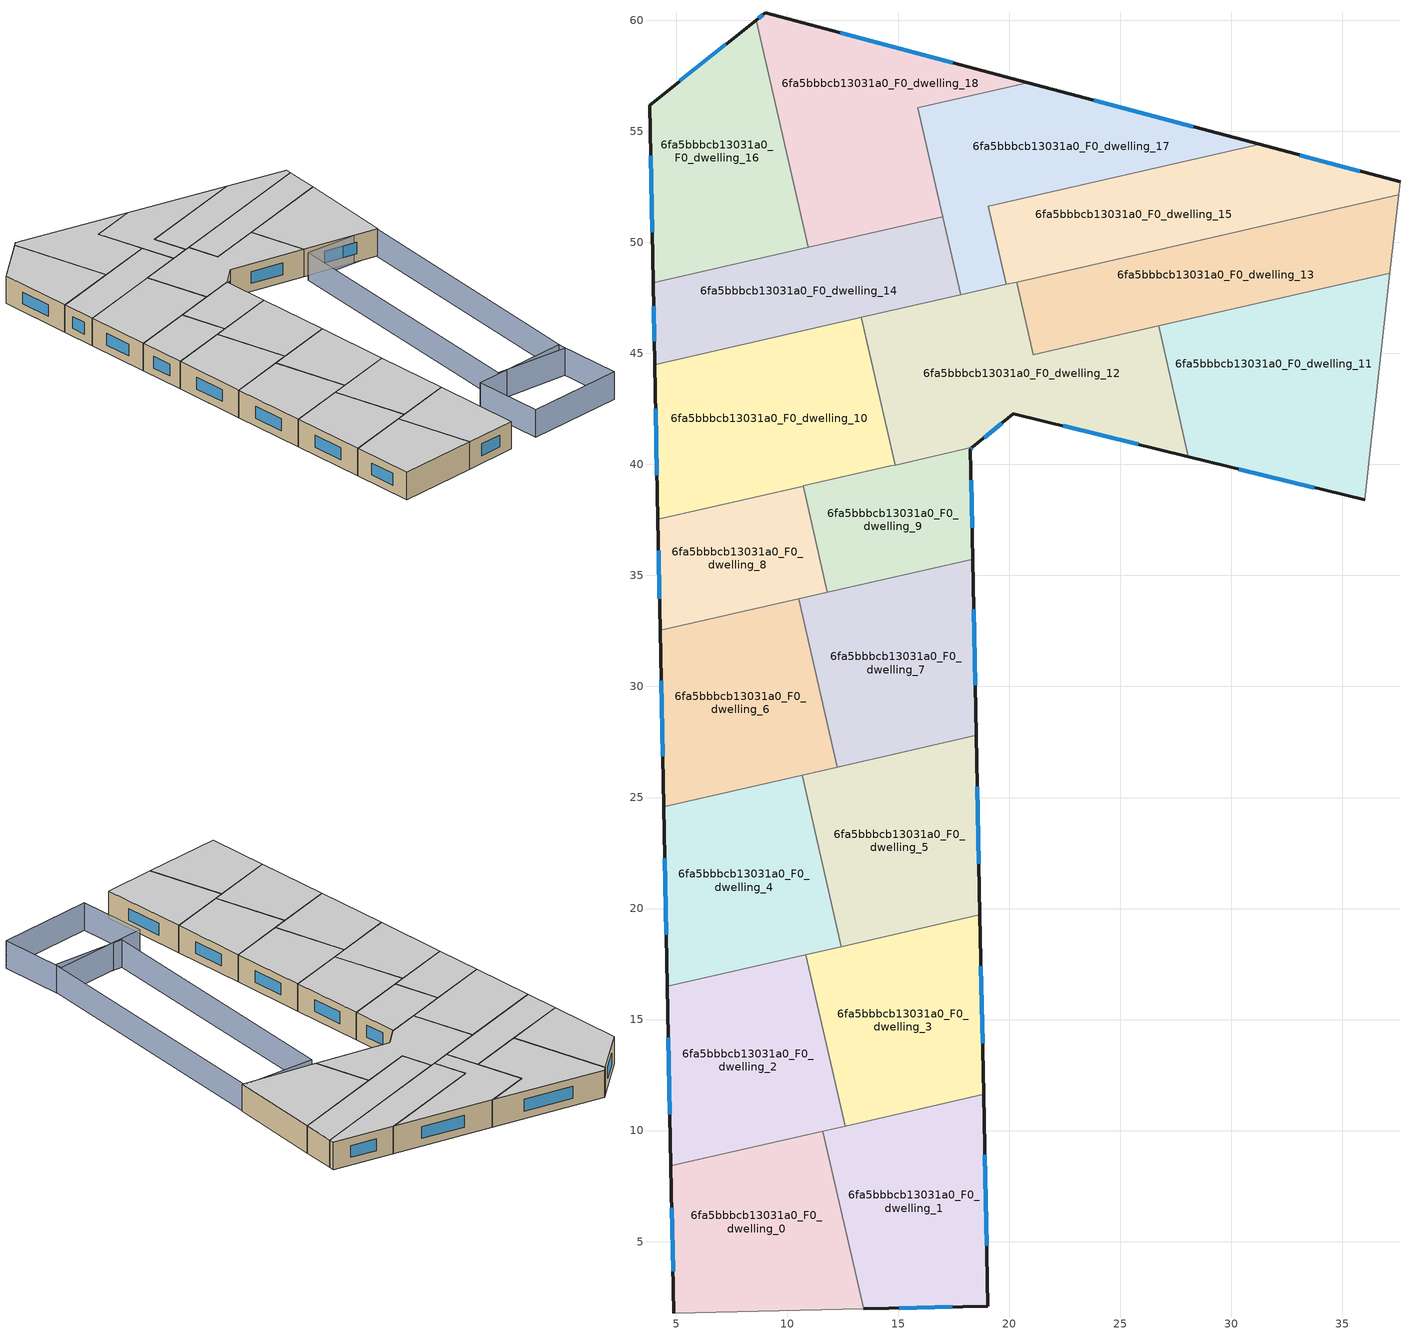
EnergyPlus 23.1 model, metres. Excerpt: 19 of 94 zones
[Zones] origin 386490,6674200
6fa5bbbcb13031a0_F0_dwelling_0
 floor ground (EU_floor_Construction): 11.61,9.98 13.43,1.97 4.9,1.78 4.76,8.42 z0
 wall outside (EU_wall_Construction): 4.76,8.42 4.9,1.78 z0:3
 wall adiabatic (EU_wall_Construction): 4.9,1.78 13.43,1.97 z0:3
 wall to 6fa5bbbcb13031a0_F0_dwelling_1 (EU_wall_Construction): 13.43,1.97 11.61,9.98 z0:3
 wall to 6fa5bbbcb13031a0_F0_dwelling_2 (EU_wall_Construction): 11.61,9.98 4.76,8.42 z0:3
 window (EU_Window_Construction): 4.8,6.52 4.86,3.68 z0.86:2.14
 ceiling to 6fa5bbbcb13031a0_F1_dwelling_0 (EU_floor_Construction): 13.43,1.97 11.61,9.98 4.76,8.42 4.9,1.78 z3
6fa5bbbcb13031a0_F0_dwelling_1
 floor ground (EU_floor_Construction): 18.84,11.63 19.03,2.1 13.43,1.97 11.61,9.98 z0
 wall outside (EU_wall_Construction): 13.43,1.97 19.03,2.1 18.84,11.63 z0:3
 wall to 6fa5bbbcb13031a0_F0_dwelling_3 (EU_wall_Construction): 18.84,11.63 12.6,10.2 z0:3
 wall to 6fa5bbbcb13031a0_F0_dwelling_2 (EU_wall_Construction): 12.6,10.21 11.61,9.98 z0:3
 window (EU_Window_Construction): 15.03,2.01 17.43,2.06 / 18.98,4.82 18.9,8.91 z0.86:2.14
 ceiling to 6fa5bbbcb13031a0_F1_dwelling_1 (EU_floor_Construction): 19.03,2.1 18.84,11.63 11.61,9.98 13.43,1.97 z3
6fa5bbbcb13031a0_F0_dwelling_10
 floor ground (EU_floor_Construction): 13.34,46.62 14.86,39.97 14.66,39.93 4.17,37.53 4.03,44.5 13.15,46.58 z0
 wall outside (EU_wall_Construction): 4.03,44.5 4.17,37.53 z0:3
 wall to 6fa5bbbcb13031a0_F0_dwelling_12 (EU_wall_Construction): 14.86,39.97 13.34,46.62 z0:3
 wall to 6fa5bbbcb13031a0_F0_dwelling_14 (EU_wall_Construction): 13.34,46.62 13.15,46.58 4.03,44.5 z0:3
 wall to 6fa5bbbcb13031a0_F0_dwelling_9 (EU_wall_Construction): 10.71,39.03 14.66,39.93 14.86,39.97 z0:3
 wall to 6fa5bbbcb13031a0_F0_dwelling_8 (EU_wall_Construction): 4.17,37.53 10.71,39.03 z0:3
 window (EU_Window_Construction): 4.07,42.51 4.13,39.52 z0.86:2.14
 ceiling to 6fa5bbbcb13031a0_F1_dwelling_10 (EU_floor_Construction): 14.66,39.93 14.86,39.97 13.34,46.62 13.15,46.58 4.03,44.5 4.17,37.53 z3
6fa5bbbcb13031a0_F0_dwelling_11
 floor ground (EU_floor_Construction): 37.13,48.61 36,38.4 28.07,40.35 26.72,46.24 z0
 wall outside (EU_wall_Construction): 28.07,40.35 36,38.4 z0:3
 wall to 6fa5bbbcb13031a0_F0_dwelling_12 (EU_wall_Construction): 26.72,46.24 28.07,40.35 z0:3
 wall adiabatic (EU_wall_Construction): 36,38.4 37.13,48.61 z0:3
 wall to 6fa5bbbcb13031a0_F0_dwelling_13 (EU_wall_Construction): 37.13,48.61 26.72,46.24 z0:3
 window (EU_Window_Construction): 30.33,39.79 33.73,38.96 z0.86:2.14
 ceiling to 6fa5bbbcb13031a0_F1_dwelling_11 (EU_floor_Construction): 36,38.4 37.13,48.61 26.72,46.24 28.07,40.35 z3
6fa5bbbcb13031a0_F0_dwelling_12
 floor ground (EU_floor_Construction): 26.72,46.24 28.07,40.35 20.18,42.28 18.34,40.77 14.86,39.97 13.34,46.62 20.33,48.21 21.07,44.95 z0
 wall outside (EU_wall_Construction): 18.34,40.77 20.18,42.28 28.07,40.35 z0:3
 wall to 6fa5bbbcb13031a0_F0_dwelling_13 (EU_wall_Construction): 26.72,46.24 21.07,44.95 20.33,48.21 z0:3
 wall to 6fa5bbbcb13031a0_F0_dwelling_17 (EU_wall_Construction): 19.86,48.11 17.81,47.64 z0:3
 wall to 6fa5bbbcb13031a0_F0_dwelling_9 (EU_wall_Construction): 14.86,39.97 18.34,40.77 z0:3
 wall to 6fa5bbbcb13031a0_F0_dwelling_14 (EU_wall_Construction): 17.81,47.64 13.34,46.62 z0:3
 wall to 6fa5bbbcb13031a0_F0_dwelling_15 (EU_wall_Construction): 20.33,48.21 19.86,48.11 z0:3
 window (EU_Window_Construction): 22.43,41.73 25.81,40.9 / 18.86,41.2 19.65,41.85 z0.86:2.14
 ceiling to 6fa5bbbcb13031a0_F1_dwelling_12 (EU_floor_Construction): 28.07,40.35 26.72,46.24 21.07,44.95 20.33,48.21 13.34,46.62 14.86,39.97 18.34,40.77 20.18,42.28 z3
6fa5bbbcb13031a0_F0_dwelling_13
 floor ground (EU_floor_Construction): 37.53,52.14 37.13,48.61 21.07,44.95 20.33,48.21 z0
 wall adiabatic (EU_wall_Construction): 37.13,48.61 37.53,52.14 z0:3
 wall to 6fa5bbbcb13031a0_F0_dwelling_15 (EU_wall_Construction): 37.53,52.14 20.33,48.21 z0:3
 ceiling to 6fa5bbbcb13031a0_F1_dwelling_13 (EU_floor_Construction): 37.13,48.61 37.53,52.14 20.33,48.21 21.07,44.95 z3
6fa5bbbcb13031a0_F0_dwelling_14
 floor ground (EU_floor_Construction): 17,51.16 17.81,47.64 4.03,44.5 3.96,48.17 z0
 wall outside (EU_wall_Construction): 3.96,48.17 4.03,44.5 z0:3
 wall to 6fa5bbbcb13031a0_F0_dwelling_17 (EU_wall_Construction): 17.81,47.64 17,51.15 z0:3
 wall to 6fa5bbbcb13031a0_F0_dwelling_16 (EU_wall_Construction): 10.94,49.77 3.96,48.17 z0:3
 wall to 6fa5bbbcb13031a0_F0_dwelling_18 (EU_wall_Construction): 17,51.16 10.94,49.77 z0:3
 window (EU_Window_Construction): 3.98,47.12 4.01,45.55 z0.86:2.14
 ceiling to 6fa5bbbcb13031a0_F1_dwelling_14 (EU_floor_Construction): 17.81,47.64 17,51.16 3.96,48.17 4.03,44.5 z3
6fa5bbbcb13031a0_F0_dwelling_15
 floor ground (EU_floor_Construction): 37.59,52.73 37.53,52.14 19.85,48.11 19.05,51.62 31.27,54.41 z0
 wall outside (EU_wall_Construction): 37.59,52.73 31.27,54.41 z0:3
 wall to 6fa5bbbcb13031a0_F0_dwelling_17 (EU_wall_Construction): 31.27,54.41 19.05,51.62 19.85,48.11 z0:3
 wall adiabatic (EU_wall_Construction): 37.53,52.14 37.59,52.73 z0:3
 window (EU_Window_Construction): 35.79,53.21 33.07,53.93 z0.86:2.14
 ceiling to 6fa5bbbcb13031a0_F1_dwelling_15 (EU_floor_Construction): 37.53,52.14 37.59,52.73 31.27,54.41 19.05,51.62 19.85,48.11 z3
6fa5bbbcb13031a0_F0_dwelling_16
 floor ground (EU_floor_Construction): 8.6,60.01 10.94,49.77 3.96,48.17 3.79,56.18 z0
 wall outside (EU_wall_Construction): 8.6,60.01 3.79,56.18 3.96,48.17 z0:3
 wall to 6fa5bbbcb13031a0_F0_dwelling_18 (EU_wall_Construction): 10.94,49.77 8.6,60.01 z0:3
 window (EU_Window_Construction): 7.23,58.92 5.17,57.27 / 3.84,53.89 3.91,50.46 z0.86:2.14
 ceiling to 6fa5bbbcb13031a0_F1_dwelling_16 (EU_floor_Construction): 10.94,49.77 8.6,60.01 3.79,56.18 3.96,48.17 z3
6fa5bbbcb13031a0_F0_dwelling_17
 floor ground (EU_floor_Construction): 31.27,54.41 19.05,51.62 19.85,48.11 17.81,47.64 15.88,56.06 20.82,57.19 z0
 wall outside (EU_wall_Construction): 31.27,54.41 20.82,57.19 z0:3
 wall to 6fa5bbbcb13031a0_F0_dwelling_18 (EU_wall_Construction): 20.82,57.19 15.88,56.06 17,51.16 z0:3
 window (EU_Window_Construction): 28.28,55.2 23.81,56.39 z0.86:2.14
 ceiling to 6fa5bbbcb13031a0_F1_dwelling_17 (EU_floor_Construction): 31.27,54.41 20.82,57.19 15.88,56.06 17.81,47.64 19.85,48.11 19.05,51.62 z3
6fa5bbbcb13031a0_F0_dwelling_18
 floor ground (EU_floor_Construction): 20.82,57.19 15.88,56.06 17,51.16 10.94,49.77 8.6,60.01 9.01,60.33 z0
 wall outside (EU_wall_Construction): 20.82,57.19 9.01,60.33 8.6,60.01 z0:3
 window (EU_Window_Construction): 8.89,60.24 8.72,60.1 / 17.45,58.09 12.38,59.43 z0.86:2.14
 ceiling to 6fa5bbbcb13031a0_F1_dwelling_18 (EU_floor_Construction): 17,51.16 15.88,56.06 20.82,57.19 9.01,60.33 8.6,60.01 10.94,49.77 z3
6fa5bbbcb13031a0_F0_dwelling_2
 floor ground (EU_floor_Construction): 10.84,17.92 12.6,10.21 4.76,8.42 4.6,16.5 z0
 wall outside (EU_wall_Construction): 4.6,16.5 4.76,8.42 z0:3
 wall to 6fa5bbbcb13031a0_F0_dwelling_3 (EU_wall_Construction): 12.6,10.21 10.84,17.92 z0:3
 wall to 6fa5bbbcb13031a0_F0_dwelling_4 (EU_wall_Construction): 10.84,17.92 4.6,16.5 z0:3
 window (EU_Window_Construction): 4.64,14.19 4.71,10.73 z0.86:2.14
 ceiling to 6fa5bbbcb13031a0_F1_dwelling_2 (EU_floor_Construction): 12.6,10.21 10.84,17.92 4.6,16.5 4.76,8.42 z3
6fa5bbbcb13031a0_F0_dwelling_3
 floor ground (EU_floor_Construction): 18.67,19.71 18.84,11.63 12.6,10.21 10.84,17.92 z0
 wall outside (EU_wall_Construction): 18.84,11.63 18.67,19.71 z0:3
 wall to 6fa5bbbcb13031a0_F0_dwelling_5 (EU_wall_Construction): 18.67,19.71 12.44,18.29 z0:3
 wall to 6fa5bbbcb13031a0_F0_dwelling_4 (EU_wall_Construction): 12.43,18.29 10.84,17.92 z0:3
 window (EU_Window_Construction): 18.79,13.94 18.72,17.4 z0.86:2.14
 ceiling to 6fa5bbbcb13031a0_F1_dwelling_3 (EU_floor_Construction): 18.84,11.63 18.67,19.71 10.84,17.92 12.6,10.21 z3
6fa5bbbcb13031a0_F0_dwelling_4
 floor ground (EU_floor_Construction): 10.67,26.01 12.43,18.29 4.6,16.5 4.43,24.58 z0
 wall outside (EU_wall_Construction): 4.43,24.58 4.6,16.5 z0:3
 wall to 6fa5bbbcb13031a0_F0_dwelling_5 (EU_wall_Construction): 12.43,18.29 10.67,26.01 z0:3
 wall to 6fa5bbbcb13031a0_F0_dwelling_6 (EU_wall_Construction): 10.67,26.01 4.43,24.58 z0:3
 window (EU_Window_Construction): 4.48,22.27 4.55,18.81 z0.86:2.14
 ceiling to 6fa5bbbcb13031a0_F1_dwelling_4 (EU_floor_Construction): 12.43,18.29 10.67,26.01 4.43,24.58 4.6,16.5 z3
6fa5bbbcb13031a0_F0_dwelling_5
 floor ground (EU_floor_Construction): 18.51,27.8 18.67,19.71 12.43,18.29 10.67,26.01 z0
 wall outside (EU_wall_Construction): 18.67,19.71 18.51,27.8 z0:3
 wall to 6fa5bbbcb13031a0_F0_dwelling_7 (EU_wall_Construction): 18.51,27.8 12.26,26.37 z0:3
 wall to 6fa5bbbcb13031a0_F0_dwelling_6 (EU_wall_Construction): 12.26,26.37 10.67,26.01 z0:3
 window (EU_Window_Construction): 18.63,22.02 18.56,25.49 z0.86:2.14
 ceiling to 6fa5bbbcb13031a0_F1_dwelling_5 (EU_floor_Construction): 18.67,19.71 18.51,27.8 10.67,26.01 12.43,18.29 z3
6fa5bbbcb13031a0_F0_dwelling_6
 floor ground (EU_floor_Construction): 10.53,33.95 12.26,26.37 4.43,24.58 4.27,32.52 z0
 wall outside (EU_wall_Construction): 4.27,32.52 4.43,24.58 z0:3
 wall to 6fa5bbbcb13031a0_F0_dwelling_7 (EU_wall_Construction): 12.26,26.37 10.53,33.95 z0:3
 wall to 6fa5bbbcb13031a0_F0_dwelling_8 (EU_wall_Construction): 10.53,33.95 4.27,32.52 z0:3
 window (EU_Window_Construction): 4.32,30.25 4.39,26.85 z0.86:2.14
 ceiling to 6fa5bbbcb13031a0_F1_dwelling_6 (EU_floor_Construction): 12.26,26.37 10.53,33.95 4.27,32.52 4.43,24.58 z3
6fa5bbbcb13031a0_F0_dwelling_7
 floor ground (EU_floor_Construction): 18.35,35.74 18.51,27.8 12.26,26.37 10.53,33.95 z0
 wall outside (EU_wall_Construction): 18.51,27.8 18.35,35.74 z0:3
 wall to 6fa5bbbcb13031a0_F0_dwelling_9 (EU_wall_Construction): 18.35,35.74 11.81,34.24 z0:3
 wall to 6fa5bbbcb13031a0_F0_dwelling_8 (EU_wall_Construction): 11.81,34.24 10.53,33.95 z0:3
 window (EU_Window_Construction): 18.46,30.06 18.39,33.47 z0.86:2.14
 ceiling to 6fa5bbbcb13031a0_F1_dwelling_7 (EU_floor_Construction): 18.51,27.8 18.35,35.74 10.53,33.95 12.26,26.37 z3
6fa5bbbcb13031a0_F0_dwelling_8
 floor ground (EU_floor_Construction): 10.71,39.03 11.81,34.24 4.27,32.52 4.17,37.53 z0
 wall outside (EU_wall_Construction): 4.17,37.53 4.27,32.52 z0:3
 wall to 6fa5bbbcb13031a0_F0_dwelling_9 (EU_wall_Construction): 11.81,34.24 10.71,39.03 z0:3
 window (EU_Window_Construction): 4.2,36.1 4.24,33.95 z0.86:2.14
 ceiling to 6fa5bbbcb13031a0_F1_dwelling_8 (EU_floor_Construction): 11.81,34.24 10.71,39.03 4.17,37.53 4.27,32.52 z3
6fa5bbbcb13031a0_F0_dwelling_9
 floor ground (EU_floor_Construction): 18.34,40.77 18.25,40.69 18.35,35.74 11.81,34.24 10.71,39.03 z0
 wall outside (EU_wall_Construction): 18.35,35.74 18.25,40.69 18.34,40.77 z0:3
 window (EU_Window_Construction): 18.27,40.71 18.31,40.75 / 18.32,37.15 18.27,39.28 z0.86:2.14
 ceiling to 6fa5bbbcb13031a0_F1_dwelling_9 (EU_floor_Construction): 18.35,35.74 18.25,40.69 18.34,40.77 10.71,39.03 11.81,34.24 z3
shading: 32.9,2.42 22.3,2.18 / 22.3,2.18 22.13,9.69 / 22.13,9.69 32.73,9.93 / 32.73,9.93 32.9,2.42 / 35.9,38.69 32.73,9.02 / 32.73,9.02 24.73,9.88 / 24.73,9.88 27.91,39.55 / 27.91,39.55 35.9,38.69 z0:3
[Building]
EU S2 Campaign: North Axis=0; Terrain=City; Solar Distribution=FullExterior
[Site:Location]
Helsinki-Vantaa.AP: Latitude=60.317; Longitude=24.963; Time Zone=2; Elevation=54.6
[SizingPeriod:WeatherFileDays]
AnnualSizingPeriod: Begin Month=1; Begin Day of Month=1; End Month=12; End Day of Month=31; Day of Week for Start Day=Monday; Use Weather File Daylight Saving Period=No; Use Weather File Rain and Snow Indicators=No
[MATERIAL]
EU_InternalMass_Material: Roughness=MediumRough; Thickness=0.1; Conductivity=1; Density=1800; Specific Heat=900; Thermal Absorptance=0.9; Solar Absorptance=0.7; Visible Absorptance=0.7
[MATERIAL:NOMASS] Roughness=MediumRough; Thermal Absorptance=0.9; Solar Absorptance=0.7; Visible Absorptance=0.7
Name | Thermal Resistance
EU_wall_NoMass | 1.10183
EU_floor_NoMass | 1.70606
[WINDOWMATERIAL:SIMPLEGLAZINGSYSTEM]
EU_Window_SimpleGlazing: UFactor=3.11035; Solar Heat Gain Coefficient=0.8; Visible Transmittance=0.8
[CONSTRUCTION]
EU_wall_Construction: EU_wall_NoMass
EU_floor_Construction: EU_floor_NoMass
EU_Window_Construction: EU_Window_SimpleGlazing
EU_InternalMass_Construction: EU_InternalMass_Material
[ZONE] Type=1; Multiplier=1; Ceiling Height=autocalculate; Floor Area=autocalculate; Part of Total Floor Area=Yes
Name | Volume
6fa5bbbcb13031a0_F0_dwelling_0 | 171.475
6fa5bbbcb13031a0_F0_dwelling_1; 6fa5bbbcb13031a0_F0_dwelling_16 | 171.489
6fa5bbbcb13031a0_F0_dwelling_10 | 209.736
6fa5bbbcb13031a0_F0_dwelling_11 | 221.567
6fa5bbbcb13031a0_F0_dwelling_12 | 219.722
6fa5bbbcb13031a0_F0_dwelling_13 | 171.511
6fa5bbbcb13031a0_F0_dwelling_14 | 148.781
6fa5bbbcb13031a0_F0_dwelling_15 | 171.483
6fa5bbbcb13031a0_F0_dwelling_17 | 171.484
6fa5bbbcb13031a0_F0_dwelling_18 | 194.187
6fa5bbbcb13031a0_F0_dwelling_2 | 171.497
6fa5bbbcb13031a0_F0_dwelling_3 | 171.502
6fa5bbbcb13031a0_F0_dwelling_4 | 171.473
6fa5bbbcb13031a0_F0_dwelling_5 | 171.477
6fa5bbbcb13031a0_F0_dwelling_6 | 168.4
6fa5bbbcb13031a0_F0_dwelling_7 | 168.394
6fa5bbbcb13031a0_F0_dwelling_8 | 106.294
6fa5bbbcb13031a0_F0_dwelling_9 | 106.289
[INTERNALMASS] Construction=EU_InternalMass_Construction
Name | Zone or ZoneList | Surface Area
6fa5bbbcb13031a0_F0_dwelling_0_EU_InternalMass | 6fa5bbbcb13031a0_F0_dwelling_0 | 57.157
6fa5bbbcb13031a0_F0_dwelling_1_EU_InternalMass | 6fa5bbbcb13031a0_F0_dwelling_1 | 57.1641
6fa5bbbcb13031a0_F0_dwelling_2_EU_InternalMass | 6fa5bbbcb13031a0_F0_dwelling_2 | 57.1657
6fa5bbbcb13031a0_F0_dwelling_3_EU_InternalMass | 6fa5bbbcb13031a0_F0_dwelling_3 | 57.1694
6fa5bbbcb13031a0_F0_dwelling_4_EU_InternalMass | 6fa5bbbcb13031a0_F0_dwelling_4 | 57.1559
6fa5bbbcb13031a0_F0_dwelling_5_EU_InternalMass | 6fa5bbbcb13031a0_F0_dwelling_5 | 57.1566
6fa5bbbcb13031a0_F0_dwelling_6_EU_InternalMass | 6fa5bbbcb13031a0_F0_dwelling_6 | 56.1335
6fa5bbbcb13031a0_F0_dwelling_7_EU_InternalMass | 6fa5bbbcb13031a0_F0_dwelling_7 | 56.1311
6fa5bbbcb13031a0_F0_dwelling_8_EU_InternalMass | 6fa5bbbcb13031a0_F0_dwelling_8 | 35.4298
6fa5bbbcb13031a0_F0_dwelling_9_EU_InternalMass | 6fa5bbbcb13031a0_F0_dwelling_9 | 35.4302
6fa5bbbcb13031a0_F0_dwelling_10_EU_InternalMass | 6fa5bbbcb13031a0_F0_dwelling_10 | 69.9133
6fa5bbbcb13031a0_F0_dwelling_11_EU_InternalMass | 6fa5bbbcb13031a0_F0_dwelling_11 | 73.8579
6fa5bbbcb13031a0_F0_dwelling_12_EU_InternalMass | 6fa5bbbcb13031a0_F0_dwelling_12 | 73.2445
6fa5bbbcb13031a0_F0_dwelling_13_EU_InternalMass | 6fa5bbbcb13031a0_F0_dwelling_13 | 57.1706
6fa5bbbcb13031a0_F0_dwelling_14_EU_InternalMass | 6fa5bbbcb13031a0_F0_dwelling_14 | 49.5892
6fa5bbbcb13031a0_F0_dwelling_15_EU_InternalMass | 6fa5bbbcb13031a0_F0_dwelling_15 | 57.1594
6fa5bbbcb13031a0_F0_dwelling_16_EU_InternalMass | 6fa5bbbcb13031a0_F0_dwelling_16 | 57.1629
6fa5bbbcb13031a0_F0_dwelling_17_EU_InternalMass | 6fa5bbbcb13031a0_F0_dwelling_17 | 57.1611
6fa5bbbcb13031a0_F0_dwelling_18_EU_InternalMass | 6fa5bbbcb13031a0_F0_dwelling_18 | 64.7305
[OTHEREQUIPMENT] Fuel Type=Electricity; Design Level Calculation Method=Watts/Area; Power per Zone Floor Area=1; Fraction Latent=0; Fraction Radiant=0; Fraction Lost=0; Carbon Dioxide Generation Rate=0; EndUse Subcategory=EU_Step8_InternalGains
Name | Zone or ZoneList or Space or SpaceList | Schedule
EU_Step8_InternalGain_6fa5bbbcb13031a0_F0_dwelling_0_f000 | 6fa5bbbcb13031a0_F0_dwelling_0 | EU_Step8_GainSchedule_6fa5bbbcb13031a0_F0_dwelling_0_f000
EU_Step8_InternalGain_6fa5bbbcb13031a0_F0_dwelling_1_f000 | 6fa5bbbcb13031a0_F0_dwelling_1 | EU_Step8_GainSchedule_6fa5bbbcb13031a0_F0_dwelling_1_f000
EU_Step8_InternalGain_6fa5bbbcb13031a0_F0_dwelling_2_f000 | 6fa5bbbcb13031a0_F0_dwelling_2 | EU_Step8_GainSchedule_6fa5bbbcb13031a0_F0_dwelling_2_f000
EU_Step8_InternalGain_6fa5bbbcb13031a0_F0_dwelling_3_f000 | 6fa5bbbcb13031a0_F0_dwelling_3 | EU_Step8_GainSchedule_6fa5bbbcb13031a0_F0_dwelling_3_f000
EU_Step8_InternalGain_6fa5bbbcb13031a0_F0_dwelling_4_f000 | 6fa5bbbcb13031a0_F0_dwelling_4 | EU_Step8_GainSchedule_6fa5bbbcb13031a0_F0_dwelling_4_f000
EU_Step8_InternalGain_6fa5bbbcb13031a0_F0_dwelling_5_f000 | 6fa5bbbcb13031a0_F0_dwelling_5 | EU_Step8_GainSchedule_6fa5bbbcb13031a0_F0_dwelling_5_f000
EU_Step8_InternalGain_6fa5bbbcb13031a0_F0_dwelling_6_f000 | 6fa5bbbcb13031a0_F0_dwelling_6 | EU_Step8_GainSchedule_6fa5bbbcb13031a0_F0_dwelling_6_f000
EU_Step8_InternalGain_6fa5bbbcb13031a0_F0_dwelling_7_f000 | 6fa5bbbcb13031a0_F0_dwelling_7 | EU_Step8_GainSchedule_6fa5bbbcb13031a0_F0_dwelling_7_f000
EU_Step8_InternalGain_6fa5bbbcb13031a0_F0_dwelling_8_f000 | 6fa5bbbcb13031a0_F0_dwelling_8 | EU_Step8_GainSchedule_6fa5bbbcb13031a0_F0_dwelling_8_f000
EU_Step8_InternalGain_6fa5bbbcb13031a0_F0_dwelling_9_f000 | 6fa5bbbcb13031a0_F0_dwelling_9 | EU_Step8_GainSchedule_6fa5bbbcb13031a0_F0_dwelling_9_f000
EU_Step8_InternalGain_6fa5bbbcb13031a0_F0_dwelling_10_f000 | 6fa5bbbcb13031a0_F0_dwelling_10 | EU_Step8_GainSchedule_6fa5bbbcb13031a0_F0_dwelling_10_f000
EU_Step8_InternalGain_6fa5bbbcb13031a0_F0_dwelling_11_f000 | 6fa5bbbcb13031a0_F0_dwelling_11 | EU_Step8_GainSchedule_6fa5bbbcb13031a0_F0_dwelling_11_f000
EU_Step8_InternalGain_6fa5bbbcb13031a0_F0_dwelling_12_f000 | 6fa5bbbcb13031a0_F0_dwelling_12 | EU_Step8_GainSchedule_6fa5bbbcb13031a0_F0_dwelling_12_f000
EU_Step8_InternalGain_6fa5bbbcb13031a0_F0_dwelling_13_f000 | 6fa5bbbcb13031a0_F0_dwelling_13 | EU_Step8_GainSchedule_6fa5bbbcb13031a0_F0_dwelling_13_f000
EU_Step8_InternalGain_6fa5bbbcb13031a0_F0_dwelling_14_f000 | 6fa5bbbcb13031a0_F0_dwelling_14 | EU_Step8_GainSchedule_6fa5bbbcb13031a0_F0_dwelling_14_f000
EU_Step8_InternalGain_6fa5bbbcb13031a0_F0_dwelling_15_f000 | 6fa5bbbcb13031a0_F0_dwelling_15 | EU_Step8_GainSchedule_6fa5bbbcb13031a0_F0_dwelling_15_f000
EU_Step8_InternalGain_6fa5bbbcb13031a0_F0_dwelling_16_f000 | 6fa5bbbcb13031a0_F0_dwelling_16 | EU_Step8_GainSchedule_6fa5bbbcb13031a0_F0_dwelling_16_f000
EU_Step8_InternalGain_6fa5bbbcb13031a0_F0_dwelling_17_f000 | 6fa5bbbcb13031a0_F0_dwelling_17 | EU_Step8_GainSchedule_6fa5bbbcb13031a0_F0_dwelling_17_f000
EU_Step8_InternalGain_6fa5bbbcb13031a0_F0_dwelling_18_f000 | 6fa5bbbcb13031a0_F0_dwelling_18 | EU_Step8_GainSchedule_6fa5bbbcb13031a0_F0_dwelling_18_f000
[ZONEVENTILATION:DESIGNFLOWRATE] Schedule=EU_AlwaysOn; Design Flow Rate Calculation Method=AirChanges/Hour; Air Changes per Hour=0.756316; Ventilation Type=Natural; Fan Pressure Rise=0; Fan Total Efficiency=1; Constant Term Coefficient=1; Temperature Term Coefficient=0; Velocity Term Coefficient=0; Velocity Squared Term Coefficient=0; Minimum Indoor Temperature=-100; Maximum Indoor Temperature=100; Delta Temperature=-100; Minimum Outdoor Temperature=-100; Maximum Outdoor Temperature=100; Maximum Wind Speed=40
Name | Zone or ZoneList or Space or SpaceList
EU_ConstantAir_6fa5bbbcb13031a0_F0_dwelling_0 | 6fa5bbbcb13031a0_F0_dwelling_0
EU_ConstantAir_6fa5bbbcb13031a0_F0_dwelling_1 | 6fa5bbbcb13031a0_F0_dwelling_1
EU_ConstantAir_6fa5bbbcb13031a0_F0_dwelling_2 | 6fa5bbbcb13031a0_F0_dwelling_2
EU_ConstantAir_6fa5bbbcb13031a0_F0_dwelling_3 | 6fa5bbbcb13031a0_F0_dwelling_3
EU_ConstantAir_6fa5bbbcb13031a0_F0_dwelling_4 | 6fa5bbbcb13031a0_F0_dwelling_4
EU_ConstantAir_6fa5bbbcb13031a0_F0_dwelling_5 | 6fa5bbbcb13031a0_F0_dwelling_5
EU_ConstantAir_6fa5bbbcb13031a0_F0_dwelling_6 | 6fa5bbbcb13031a0_F0_dwelling_6
EU_ConstantAir_6fa5bbbcb13031a0_F0_dwelling_7 | 6fa5bbbcb13031a0_F0_dwelling_7
EU_ConstantAir_6fa5bbbcb13031a0_F0_dwelling_8 | 6fa5bbbcb13031a0_F0_dwelling_8
EU_ConstantAir_6fa5bbbcb13031a0_F0_dwelling_9 | 6fa5bbbcb13031a0_F0_dwelling_9
EU_ConstantAir_6fa5bbbcb13031a0_F0_dwelling_10 | 6fa5bbbcb13031a0_F0_dwelling_10
EU_ConstantAir_6fa5bbbcb13031a0_F0_dwelling_11 | 6fa5bbbcb13031a0_F0_dwelling_11
EU_ConstantAir_6fa5bbbcb13031a0_F0_dwelling_12 | 6fa5bbbcb13031a0_F0_dwelling_12
EU_ConstantAir_6fa5bbbcb13031a0_F0_dwelling_13 | 6fa5bbbcb13031a0_F0_dwelling_13
EU_ConstantAir_6fa5bbbcb13031a0_F0_dwelling_14 | 6fa5bbbcb13031a0_F0_dwelling_14
EU_ConstantAir_6fa5bbbcb13031a0_F0_dwelling_15 | 6fa5bbbcb13031a0_F0_dwelling_15
EU_ConstantAir_6fa5bbbcb13031a0_F0_dwelling_16 | 6fa5bbbcb13031a0_F0_dwelling_16
EU_ConstantAir_6fa5bbbcb13031a0_F0_dwelling_17 | 6fa5bbbcb13031a0_F0_dwelling_17
EU_ConstantAir_6fa5bbbcb13031a0_F0_dwelling_18 | 6fa5bbbcb13031a0_F0_dwelling_18
[HVACTEMPLATE:THERMOSTAT] Constant Heating Setpoint=20; Constant Cooling Setpoint=50
EU_HeatOnly_6fa5bbbcb13031a0_F0_dwelling_0; EU_HeatOnly_6fa5bbbcb13031a0_F0_dwelling_1; EU_HeatOnly_6fa5bbbcb13031a0_F0_dwelling_2; EU_HeatOnly_6fa5bbbcb13031a0_F0_dwelling_3; EU_HeatOnly_6fa5bbbcb13031a0_F0_dwelling_4; EU_HeatOnly_6fa5bbbcb13031a0_F0_dwelling_5; EU_HeatOnly_6fa5bbbcb13031a0_F0_dwelling_6; EU_HeatOnly_6fa5bbbcb13031a0_F0_dwelling_7; EU_HeatOnly_6fa5bbbcb13031a0_F0_dwelling_8; EU_HeatOnly_6fa5bbbcb13031a0_F0_dwelling_9; EU_HeatOnly_6fa5bbbcb13031a0_F0_dwelling_10; EU_HeatOnly_6fa5bbbcb13031a0_F0_dwelling_11; EU_HeatOnly_6fa5bbbcb13031a0_F0_dwelling_12; EU_HeatOnly_6fa5bbbcb13031a0_F0_dwelling_13; EU_HeatOnly_6fa5bbbcb13031a0_F0_dwelling_14; EU_HeatOnly_6fa5bbbcb13031a0_F0_dwelling_15; EU_HeatOnly_6fa5bbbcb13031a0_F0_dwelling_16; EU_HeatOnly_6fa5bbbcb13031a0_F0_dwelling_17; EU_HeatOnly_6fa5bbbcb13031a0_F0_dwelling_18; EU_HeatOnly_6fa5bbbcb13031a0_F1_dwelling_0; EU_HeatOnly_6fa5bbbcb13031a0_F1_dwelling_1; EU_HeatOnly_6fa5bbbcb13031a0_F1_dwelling_2; EU_HeatOnly_6fa5bbbcb13031a0_F1_dwelling_3; EU_HeatOnly_6fa5bbbcb13031a0_F1_dwelling_4; EU_HeatOnly_6fa5bbbcb13031a0_F1_dwelling_5; EU_HeatOnly_6fa5bbbcb13031a0_F1_dwelling_6; EU_HeatOnly_6fa5bbbcb13031a0_F1_dwelling_7; EU_HeatOnly_6fa5bbbcb13031a0_F1_dwelling_8; EU_HeatOnly_6fa5bbbcb13031a0_F1_dwelling_9; EU_HeatOnly_6fa5bbbcb13031a0_F1_dwelling_10; EU_HeatOnly_6fa5bbbcb13031a0_F1_dwelling_11; EU_HeatOnly_6fa5bbbcb13031a0_F1_dwelling_12; EU_HeatOnly_6fa5bbbcb13031a0_F1_dwelling_13; EU_HeatOnly_6fa5bbbcb13031a0_F1_dwelling_14; EU_HeatOnly_6fa5bbbcb13031a0_F1_dwelling_15; EU_HeatOnly_6fa5bbbcb13031a0_F1_dwelling_16; EU_HeatOnly_6fa5bbbcb13031a0_F1_dwelling_17; EU_HeatOnly_6fa5bbbcb13031a0_F1_dwelling_18; EU_HeatOnly_6fa5bbbcb13031a0_F2_dwelling_0; EU_HeatOnly_6fa5bbbcb13031a0_F2_dwelling_1; EU_HeatOnly_6fa5bbbcb13031a0_F2_dwelling_2; EU_HeatOnly_6fa5bbbcb13031a0_F2_dwelling_3; EU_HeatOnly_6fa5bbbcb13031a0_F2_dwelling_4; EU_HeatOnly_6fa5bbbcb13031a0_F2_dwelling_5; EU_HeatOnly_6fa5bbbcb13031a0_F2_dwelling_6; EU_HeatOnly_6fa5bbbcb13031a0_F2_dwelling_7; EU_HeatOnly_6fa5bbbcb13031a0_F2_dwelling_8; EU_HeatOnly_6fa5bbbcb13031a0_F2_dwelling_9; EU_HeatOnly_6fa5bbbcb13031a0_F2_dwelling_10; EU_HeatOnly_6fa5bbbcb13031a0_F2_dwelling_11; EU_HeatOnly_6fa5bbbcb13031a0_F2_dwelling_12; EU_HeatOnly_6fa5bbbcb13031a0_F2_dwelling_13; EU_HeatOnly_6fa5bbbcb13031a0_F2_dwelling_14; EU_HeatOnly_6fa5bbbcb13031a0_F2_dwelling_15; EU_HeatOnly_6fa5bbbcb13031a0_F2_dwelling_16; EU_HeatOnly_6fa5bbbcb13031a0_F2_dwelling_17; EU_HeatOnly_6fa5bbbcb13031a0_F2_dwelling_18; EU_HeatOnly_6fa5bbbcb13031a0_F3_dwelling_0; EU_HeatOnly_6fa5bbbcb13031a0_F3_dwelling_1; EU_HeatOnly_6fa5bbbcb13031a0_F3_dwelling_2; EU_HeatOnly_6fa5bbbcb13031a0_F3_dwelling_3; EU_HeatOnly_6fa5bbbcb13031a0_F3_dwelling_4; EU_HeatOnly_6fa5bbbcb13031a0_F3_dwelling_5; EU_HeatOnly_6fa5bbbcb13031a0_F3_dwelling_6; EU_HeatOnly_6fa5bbbcb13031a0_F3_dwelling_7; EU_HeatOnly_6fa5bbbcb13031a0_F3_dwelling_8; EU_HeatOnly_6fa5bbbcb13031a0_F3_dwelling_9; EU_HeatOnly_6fa5bbbcb13031a0_F3_dwelling_10; EU_HeatOnly_6fa5bbbcb13031a0_F3_dwelling_11; EU_HeatOnly_6fa5bbbcb13031a0_F3_dwelling_12; EU_HeatOnly_6fa5bbbcb13031a0_F3_dwelling_13; EU_HeatOnly_6fa5bbbcb13031a0_F3_dwelling_14; EU_HeatOnly_6fa5bbbcb13031a0_F3_dwelling_15; EU_HeatOnly_6fa5bbbcb13031a0_F3_dwelling_16; EU_HeatOnly_6fa5bbbcb13031a0_F3_dwelling_17; EU_HeatOnly_6fa5bbbcb13031a0_F3_dwelling_18; EU_HeatOnly_6fa5bbbcb13031a0_F4_dwelling_0; EU_HeatOnly_6fa5bbbcb13031a0_F4_dwelling_1; EU_HeatOnly_6fa5bbbcb13031a0_F4_dwelling_2; EU_HeatOnly_6fa5bbbcb13031a0_F4_dwelling_3; EU_HeatOnly_6fa5bbbcb13031a0_F4_dwelling_4; EU_HeatOnly_6fa5bbbcb13031a0_F4_dwelling_5; EU_HeatOnly_6fa5bbbcb13031a0_F4_dwelling_6; EU_HeatOnly_6fa5bbbcb13031a0_F4_dwelling_7; EU_HeatOnly_6fa5bbbcb13031a0_F4_dwelling_8; EU_HeatOnly_6fa5bbbcb13031a0_F4_dwelling_9; EU_HeatOnly_6fa5bbbcb13031a0_F4_dwelling_10; EU_HeatOnly_6fa5bbbcb13031a0_F4_dwelling_11; EU_HeatOnly_6fa5bbbcb13031a0_F4_dwelling_12; EU_HeatOnly_6fa5bbbcb13031a0_F4_dwelling_13; EU_HeatOnly_6fa5bbbcb13031a0_F4_dwelling_14; EU_HeatOnly_6fa5bbbcb13031a0_F4_dwelling_15; EU_HeatOnly_6fa5bbbcb13031a0_F4_dwelling_16; EU_HeatOnly_6fa5bbbcb13031a0_F4_dwelling_17
[HVACTEMPLATE:ZONE:IDEALLOADSAIRSYSTEM] System Availability Schedule=EU_AlwaysOn; Maximum Heating Supply Air Temperature=50; Minimum Cooling Supply Air Temperature=13; Maximum Heating Supply Air Humidity Ratio=0.0156; Minimum Cooling Supply Air Humidity Ratio=0.0077; Heating Limit=NoLimit; Cooling Limit=NoLimit; Heating Availability Schedule=EU_AlwaysOn; Cooling Availability Schedule=EU_CoolingOff; Dehumidification Control Type=ConstantSensibleHeatRatio; Cooling Sensible Heat Ratio=0.7; Dehumidification Setpoint=60; Humidification Control Type=None; Humidification Setpoint=30; Outdoor Air Method=None; Outdoor Air Flow Rate per Person=0.00944; Outdoor Air Flow Rate per Zone Floor Area=0; Outdoor Air Flow Rate per Zone=0; Demand Controlled Ventilation Type=None; Outdoor Air Economizer Type=NoEconomizer; Heat Recovery Type=None; Sensible Heat Recovery Effectiveness=0.7; Latent Heat Recovery Effectiveness=0.65
Name | Template Thermostat
6fa5bbbcb13031a0_F0_dwelling_0 | EU_HeatOnly_6fa5bbbcb13031a0_F0_dwelling_0
6fa5bbbcb13031a0_F0_dwelling_1 | EU_HeatOnly_6fa5bbbcb13031a0_F0_dwelling_1
6fa5bbbcb13031a0_F0_dwelling_2 | EU_HeatOnly_6fa5bbbcb13031a0_F0_dwelling_2
6fa5bbbcb13031a0_F0_dwelling_3 | EU_HeatOnly_6fa5bbbcb13031a0_F0_dwelling_3
6fa5bbbcb13031a0_F0_dwelling_4 | EU_HeatOnly_6fa5bbbcb13031a0_F0_dwelling_4
6fa5bbbcb13031a0_F0_dwelling_5 | EU_HeatOnly_6fa5bbbcb13031a0_F0_dwelling_5
6fa5bbbcb13031a0_F0_dwelling_6 | EU_HeatOnly_6fa5bbbcb13031a0_F0_dwelling_6
6fa5bbbcb13031a0_F0_dwelling_7 | EU_HeatOnly_6fa5bbbcb13031a0_F0_dwelling_7
6fa5bbbcb13031a0_F0_dwelling_8 | EU_HeatOnly_6fa5bbbcb13031a0_F0_dwelling_8
6fa5bbbcb13031a0_F0_dwelling_9 | EU_HeatOnly_6fa5bbbcb13031a0_F0_dwelling_9
6fa5bbbcb13031a0_F0_dwelling_10 | EU_HeatOnly_6fa5bbbcb13031a0_F0_dwelling_10
6fa5bbbcb13031a0_F0_dwelling_11 | EU_HeatOnly_6fa5bbbcb13031a0_F0_dwelling_11
6fa5bbbcb13031a0_F0_dwelling_12 | EU_HeatOnly_6fa5bbbcb13031a0_F0_dwelling_12
6fa5bbbcb13031a0_F0_dwelling_13 | EU_HeatOnly_6fa5bbbcb13031a0_F0_dwelling_13
6fa5bbbcb13031a0_F0_dwelling_14 | EU_HeatOnly_6fa5bbbcb13031a0_F0_dwelling_14
6fa5bbbcb13031a0_F0_dwelling_15 | EU_HeatOnly_6fa5bbbcb13031a0_F0_dwelling_15
6fa5bbbcb13031a0_F0_dwelling_16 | EU_HeatOnly_6fa5bbbcb13031a0_F0_dwelling_16
6fa5bbbcb13031a0_F0_dwelling_17 | EU_HeatOnly_6fa5bbbcb13031a0_F0_dwelling_17
6fa5bbbcb13031a0_F0_dwelling_18 | EU_HeatOnly_6fa5bbbcb13031a0_F0_dwelling_18
[SIZING:ZONE] Zone Cooling Design Supply Air Temperature Input Method=SupplyAirTemperature; Zone Cooling Design Supply Air Temperature=13; Zone Heating Design Supply Air Temperature Input Method=SupplyAirTemperature; Zone Heating Design Supply Air Temperature=50; Zone Cooling Design Supply Air Humidity Ratio=0.008; Zone Heating Design Supply Air Humidity Ratio=0.008; Cooling Design Air Flow Method=DesignDay; Cooling Design Air Flow Rate=0; Cooling Minimum Air Flow per Zone Floor Area=0.000762; Cooling Minimum Air Flow=0; Cooling Minimum Air Flow Fraction=0.2; Heating Design Air Flow Method=DesignDay; Heating Design Air Flow Rate=0; Heating Maximum Air Flow per Zone Floor Area=0.002032; Heating Maximum Air Flow=0.141576; Heating Maximum Air Flow Fraction=0.3; Account for Dedicated Outdoor Air System=No; Dedicated Outdoor Air System Control Strategy=NeutralSupplyAir; Dedicated Outdoor Air Low Setpoint Temperature for Design=autosize; Dedicated Outdoor Air High Setpoint Temperature for Design=autosize; Zone Load Sizing Method=Sensible Load Only No Latent Load; Zone Latent Cooling Design Supply Air Humidity Ratio Input Method=HumidityRatioDifference; Zone Cooling Design Supply Air Humidity Ratio Difference=0.005; Zone Latent Heating Design Supply Air Humidity Ratio Input Method=HumidityRatioDifference; Zone Humidification Design Supply Air Humidity Ratio Difference=0.005
6fa5bbbcb13031a0_F0_dwelling_0; 6fa5bbbcb13031a0_F0_dwelling_1; 6fa5bbbcb13031a0_F0_dwelling_2; 6fa5bbbcb13031a0_F0_dwelling_3; 6fa5bbbcb13031a0_F0_dwelling_4; 6fa5bbbcb13031a0_F0_dwelling_5; 6fa5bbbcb13031a0_F0_dwelling_6; 6fa5bbbcb13031a0_F0_dwelling_7; 6fa5bbbcb13031a0_F0_dwelling_8; 6fa5bbbcb13031a0_F0_dwelling_9; 6fa5bbbcb13031a0_F0_dwelling_10; 6fa5bbbcb13031a0_F0_dwelling_11; 6fa5bbbcb13031a0_F0_dwelling_12; 6fa5bbbcb13031a0_F0_dwelling_13; 6fa5bbbcb13031a0_F0_dwelling_14; 6fa5bbbcb13031a0_F0_dwelling_15; 6fa5bbbcb13031a0_F0_dwelling_16; 6fa5bbbcb13031a0_F0_dwelling_17; 6fa5bbbcb13031a0_F0_dwelling_18
[SCHEDULE:CONSTANT]
Name | Hourly Value
EU_AlwaysOn | 1
EU_CoolingOff | 0
[SCHEDULE:FILE] Column Number=1; Rows to Skip at Top=0; Number of Hours of Data=8760; Column Separator=Comma; Interpolate to Timestep=No; Minutes per Item=60; Adjust Schedule for Daylight Savings=Yes
Name | File
EU_Step8_GainSchedule_6fa5bbbcb13031a0_F0_dwelling_0_f000 | ../../schedules/6fa5bbbcb13031a0/6fa5bbbcb13031a0_F0_dwelling_0_f000_gain.csv
EU_Step8_GainSchedule_6fa5bbbcb13031a0_F0_dwelling_1_f000 | ../../schedules/6fa5bbbcb13031a0/6fa5bbbcb13031a0_F0_dwelling_1_f000_gain.csv
EU_Step8_GainSchedule_6fa5bbbcb13031a0_F0_dwelling_2_f000 | ../../schedules/6fa5bbbcb13031a0/6fa5bbbcb13031a0_F0_dwelling_2_f000_gain.csv
EU_Step8_GainSchedule_6fa5bbbcb13031a0_F0_dwelling_3_f000 | ../../schedules/6fa5bbbcb13031a0/6fa5bbbcb13031a0_F0_dwelling_3_f000_gain.csv
EU_Step8_GainSchedule_6fa5bbbcb13031a0_F0_dwelling_4_f000 | ../../schedules/6fa5bbbcb13031a0/6fa5bbbcb13031a0_F0_dwelling_4_f000_gain.csv
EU_Step8_GainSchedule_6fa5bbbcb13031a0_F0_dwelling_5_f000 | ../../schedules/6fa5bbbcb13031a0/6fa5bbbcb13031a0_F0_dwelling_5_f000_gain.csv
EU_Step8_GainSchedule_6fa5bbbcb13031a0_F0_dwelling_6_f000 | ../../schedules/6fa5bbbcb13031a0/6fa5bbbcb13031a0_F0_dwelling_6_f000_gain.csv
EU_Step8_GainSchedule_6fa5bbbcb13031a0_F0_dwelling_7_f000 | ../../schedules/6fa5bbbcb13031a0/6fa5bbbcb13031a0_F0_dwelling_7_f000_gain.csv
EU_Step8_GainSchedule_6fa5bbbcb13031a0_F0_dwelling_8_f000 | ../../schedules/6fa5bbbcb13031a0/6fa5bbbcb13031a0_F0_dwelling_8_f000_gain.csv
EU_Step8_GainSchedule_6fa5bbbcb13031a0_F0_dwelling_9_f000 | ../../schedules/6fa5bbbcb13031a0/6fa5bbbcb13031a0_F0_dwelling_9_f000_gain.csv
EU_Step8_GainSchedule_6fa5bbbcb13031a0_F0_dwelling_10_f000 | ../../schedules/6fa5bbbcb13031a0/6fa5bbbcb13031a0_F0_dwelling_10_f000_gain.csv
EU_Step8_GainSchedule_6fa5bbbcb13031a0_F0_dwelling_11_f000 | ../../schedules/6fa5bbbcb13031a0/6fa5bbbcb13031a0_F0_dwelling_11_f000_gain.csv
EU_Step8_GainSchedule_6fa5bbbcb13031a0_F0_dwelling_12_f000 | ../../schedules/6fa5bbbcb13031a0/6fa5bbbcb13031a0_F0_dwelling_12_f000_gain.csv
EU_Step8_GainSchedule_6fa5bbbcb13031a0_F0_dwelling_13_f000 | ../../schedules/6fa5bbbcb13031a0/6fa5bbbcb13031a0_F0_dwelling_13_f000_gain.csv
EU_Step8_GainSchedule_6fa5bbbcb13031a0_F0_dwelling_14_f000 | ../../schedules/6fa5bbbcb13031a0/6fa5bbbcb13031a0_F0_dwelling_14_f000_gain.csv
EU_Step8_GainSchedule_6fa5bbbcb13031a0_F0_dwelling_15_f000 | ../../schedules/6fa5bbbcb13031a0/6fa5bbbcb13031a0_F0_dwelling_15_f000_gain.csv
EU_Step8_GainSchedule_6fa5bbbcb13031a0_F0_dwelling_16_f000 | ../../schedules/6fa5bbbcb13031a0/6fa5bbbcb13031a0_F0_dwelling_16_f000_gain.csv
EU_Step8_GainSchedule_6fa5bbbcb13031a0_F0_dwelling_17_f000 | ../../schedules/6fa5bbbcb13031a0/6fa5bbbcb13031a0_F0_dwelling_17_f000_gain.csv
EU_Step8_GainSchedule_6fa5bbbcb13031a0_F0_dwelling_18_f000 | ../../schedules/6fa5bbbcb13031a0/6fa5bbbcb13031a0_F0_dwelling_18_f000_gain.csv
